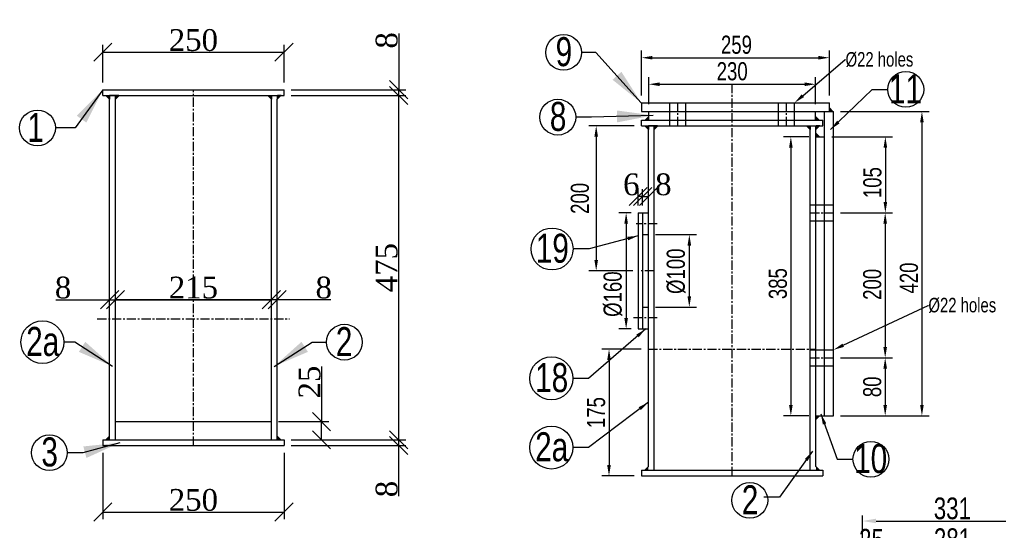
# Model space of a CAD drawing. Extents: x -1308 to 40334, y 1812 to 41869.
# Drawn here: x 26343 to 29042, y 36585 to 37995 of the extents above; entities that cross this region are included whole.
import ezdxf
from ezdxf import colors
from ezdxf.entities.mleader import LeaderData, LeaderLine
from ezdxf.math import Vec2, Vec3

# ---------------------------------------------------------------- set-up
doc = ezdxf.new("R2010")
doc.units = 0
doc.header["$LTSCALE"] = 0.4
doc.header["$MEASUREMENT"] = 0
doc.linetypes.add('CENTER', pattern=[50.8, 31.75, -6.35, 6.35, -6.35])
doc.linetypes.add('HIDDEN', pattern=[9.525, 6.35, -3.175])
doc.layers.get('0').update_dxf_attribs({"lineweight": 20})
for name, color, linetype, lineweight in [('C.L', 3, 'CENTER', 9), ('CENTRE', 3, 'CENTER', 9), ('Dim', 7, 'Continuous', 9), ('Hidden', 2, 'HIDDEN', 13)]:
    doc.layers.add(name, color=color, linetype=linetype, lineweight=lineweight)
doc.styles.add('Rome', font='times.ttf')
doc.styles.get("Standard").update_dxf_attribs({"font": 'swisscl.ttf'})
doc.dimstyles.new('swaminathan$0', dxfattribs={"dimscale": 5, "dimtxt": 5, "dimasz": 3, "dimexe": 2, "dimexo": 2, "dimgap": 1, "dimtad": 1, "dimzin": 9, "dimdsep": 46, "dimtxsty": 'Standard', "dimcen": -2, "dimclrd": 256, "dimclre": 256, "dimclrt": 256, "dimadec": 0, "dimazin": 0, "dimtfac": 0.7, "dimtofl": 0, "dimtmove": 1, "dimatfit": 3, "dimfxl": 1, "dimtolj": 2, "dimtzin": 9, "dimlwd": -1, "dimlwe": -1, "dimarcsym": 0})
doc.dimstyles.new('swaminathan$7', dxfattribs={"dimscale": 5, "dimtxt": 5, "dimasz": 5, "dimexe": 2, "dimexo": 2, "dimgap": 3, "dimtad": 1, "dimzin": 9, "dimdsep": 46, "dimtxsty": 'Standard', "dimcen": 2, "dimclrd": 256, "dimclre": 256, "dimadec": 0, "dimazin": 0, "dimtfac": 0.7, "dimtofl": 0, "dimtmove": 1, "dimatfit": 3, "dimfxl": 1, "dimtolj": 2, "dimtzin": 9, "dimlwd": -1, "dimlwe": -1, "dimarcsym": 0})

# ---------------------------------------------------------------- blocks, each defined once
blk = doc.blocks.new('*D1157')
at = {"layer": 'Dim', "transparency": 16777216}
for p, q in [((26613.3, 38395.3), (26613.3, 38041.5)), ((30579.3, 38395.3), (30579.3, 38041.5)), ((26688.3, 38051.5), (30504.3, 38051.5))]:
    blk.add_line(p, q, dxfattribs=at)
for points in [[(26688.3, 38064), (26688.3, 38039), (26613.3, 38051.5)], [(30504.3, 38064), (30504.3, 38039), (30579.3, 38051.5)]]:
    blk.add_solid(points, dxfattribs=at)
at = {"layer": 'Dim', "lineweight": -2, "transparency": 16777216, "insert": (28560.9, 38087.9), "char_height": 60, "attachment_point": 5, "style": 'Rome'}
blk.add_mtext('\\A2;Over all - 3966', dxfattribs=at)
blk = doc.blocks.new('*D1068')
at = {"transparency": 16777216}
for p, q in [((22159.7, 28395.4), (22242.9, 28395.4)), ((22232.9, 28370.4), (22232.9, 28330.4)), ((22159.7, 28305.4), (22242.9, 28305.4))]:
    blk.add_line(p, q, dxfattribs=at)
for points in [[(22228.7, 28370.4), (22237, 28370.4), (22232.9, 28395.4)], [(22228.7, 28330.4), (22237, 28330.4), (22232.9, 28305.4)]]:
    blk.add_solid(points, dxfattribs=at)
at = {"transparency": 16777216, "insert": (22209.9, 28351.3), "char_height": 40, "attachment_point": 5, "rotation": 90}
blk.add_mtext('\\A2;90', dxfattribs=at)
blk = doc.blocks.new('*D1069')
at = {"transparency": 16777216}
for p, q in [((21833.7, 28443.4), (21833.7, 28569)), ((21858.7, 28559), (22139.7, 28559)), ((22164.7, 28443.4), (22164.7, 28569))]:
    blk.add_line(p, q, dxfattribs=at)
for points in [[(21858.7, 28563.2), (21858.7, 28554.9), (21833.7, 28559)], [(22139.7, 28563.2), (22139.7, 28554.9), (22164.7, 28559)]]:
    blk.add_solid(points, dxfattribs=at)
at = {"transparency": 16777216, "insert": (21999, 28582), "char_height": 40, "attachment_point": 5}
blk.add_mtext('\\A2;331', dxfattribs=at)
blk = doc.blocks.new('*D1070')
at = {"transparency": 16777216}
for p, q in [((22233.1, 28468.4), (22233.1, 28493.4)), ((22164.7, 28443.4), (22243.1, 28443.4)), ((22159.7, 28395.4), (22243.1, 28395.4)), ((22233.1, 28370.4), (22233.1, 28345.4))]:
    blk.add_line(p, q, dxfattribs=at)
for points in [[(22228.9, 28468.4), (22237.2, 28468.4), (22233.1, 28443.4)], [(22228.9, 28370.4), (22237.2, 28370.4), (22233.1, 28395.4)]]:
    blk.add_solid(points, dxfattribs=at)
at = {"transparency": 16777216, "insert": (22210.1, 28414), "char_height": 40, "attachment_point": 5, "rotation": 90}
blk.add_mtext('\\A2;48', dxfattribs=at)
blk = doc.blocks.new('*D1071')
at = {"transparency": 16777216}
for p, q in [((21833.7, 28443.4), (21833.7, 28511.3)), ((21858.7, 28415.4), (21858.7, 28511.3)), ((21808.7, 28501.3), (21783.7, 28501.3)), ((21883.7, 28501.3), (21908.7, 28501.3))]:
    blk.add_line(p, q, dxfattribs=at)
for points in [[(21808.7, 28505.4), (21808.7, 28497.1), (21833.7, 28501.3)], [(21883.7, 28505.4), (21883.7, 28497.1), (21858.7, 28501.3)]]:
    blk.add_solid(points, dxfattribs=at)
at = {"transparency": 16777216, "insert": (21850.3, 28524.3), "char_height": 40, "attachment_point": 5}
blk.add_mtext('\\A2;25', dxfattribs=at)
blk = doc.blocks.new('*D1072')
at = {"transparency": 16777216}
for p, q in [((21858.7, 28415.4), (21858.7, 28512.2)), ((22139.7, 28415.4), (22139.7, 28512.2)), ((21883.7, 28502.2), (22114.7, 28502.2))]:
    blk.add_line(p, q, dxfattribs=at)
for points in [[(21883.7, 28506.4), (21883.7, 28498), (21858.7, 28502.2)], [(22114.7, 28506.4), (22114.7, 28498), (22139.7, 28502.2)]]:
    blk.add_solid(points, dxfattribs=at)
at = {"transparency": 16777216, "insert": (21999.2, 28525.2), "char_height": 40, "attachment_point": 5}
blk.add_mtext('\\A2;281', dxfattribs=at)
blk = doc.blocks.new('*D1073')
at = {"transparency": 16777216}
for p, q in [((22139.7, 28415.4), (22139.7, 28512.2)), ((22164.7, 28430.4), (22164.7, 28512.2)), ((22114.7, 28502.2), (22089.7, 28502.2)), ((22189.7, 28502.2), (22214.7, 28502.2))]:
    blk.add_line(p, q, dxfattribs=at)
for points in [[(22114.7, 28506.4), (22114.7, 28498), (22139.7, 28502.2)], [(22189.7, 28506.4), (22189.7, 28498), (22164.7, 28502.2)]]:
    blk.add_solid(points, dxfattribs=at)
at = {"transparency": 16777216, "insert": (22149.3, 28525.2), "char_height": 40, "attachment_point": 5}
blk.add_mtext('\\A2;25', dxfattribs=at)
blk = doc.blocks.new('*D1074')
at = {"transparency": 16777216}
for p, q in [((21833.7, 28443.4), (21710.7, 28443.4)), ((21720.7, 28418.4), (21720.7, 27977.4)), ((21859.8, 27952.4), (21710.7, 27952.4))]:
    blk.add_line(p, q, dxfattribs=at)
for points in [[(21716.5, 28418.4), (21724.9, 28418.4), (21720.7, 28443.4)], [(21716.5, 27977.4), (21724.9, 27977.4), (21720.7, 27952.4)]]:
    blk.add_solid(points, dxfattribs=at)
at = {"transparency": 16777216, "insert": (21697.7, 28197.9), "char_height": 40, "attachment_point": 5, "rotation": 90}
blk.add_mtext('\\A2;491', dxfattribs=at)
blk = doc.blocks.new('*D1075')
at = {"transparency": 16777216}
for p, q in [((21833.7, 28443.4), (21781.1, 28443.4)), ((21791.1, 28418.4), (21791.1, 28273.4)), ((21823.7, 28248.4), (21781.1, 28248.4))]:
    blk.add_line(p, q, dxfattribs=at)
for points in [[(21787, 28418.4), (21795.3, 28418.4), (21791.1, 28443.4)], [(21787, 28273.4), (21795.3, 28273.4), (21791.1, 28248.4)]]:
    blk.add_solid(points, dxfattribs=at)
at = {"transparency": 16777216, "insert": (21768.2, 28353.5), "char_height": 40, "attachment_point": 5, "rotation": 90}
blk.add_mtext('\\A2;195', dxfattribs=at)
blk = doc.blocks.new('*D1076')
at = {"transparency": 16777216}
for p, q in [((21860.2, 27949.9), (21860.2, 27830.3)), ((22130.2, 27949.9), (22130.2, 27830.3)), ((21885.2, 27840.3), (22105.2, 27840.3))]:
    blk.add_line(p, q, dxfattribs=at)
for points in [[(21885.2, 27844.5), (21885.2, 27836.1), (21860.2, 27840.3)], [(22105.2, 27844.5), (22105.2, 27836.1), (22130.2, 27840.3)]]:
    blk.add_solid(points, dxfattribs=at)
at = {"transparency": 16777216, "insert": (21995.7, 27863.3), "char_height": 40, "attachment_point": 5}
blk.add_mtext('\\A2;270', dxfattribs=at)
blk = doc.blocks.new('_Oblique')
at = {"layer": 'Dim', "color": 0, "lineweight": -2}
blk.add_line((-0.5, -0.5), (0.5, 0.5), dxfattribs=at)
blk = doc.blocks.new('*D893')
at = {"layer": 'Dim', "transparency": 16777216}
for p, q in [((17099.3, 26763.3), (17099.3, 26815.1)), ((17099.3, 26805.1), (17349.3, 26805.1)), ((17349.3, 26763.3), (17349.3, 26815.1))]:
    blk.add_line(p, q, dxfattribs=at)
at = {"layer": 'Dim', "transparency": 16777216, "xscale": 25, "yscale": 25, "zscale": 25, "rotation": 180}
blk.add_blockref('_Oblique', (17099.3, 26805.1), dxfattribs=at)
at = {"layer": 'Dim', "transparency": 16777216, "xscale": 25, "yscale": 25, "zscale": 25}
blk.add_blockref('_Oblique', (17349.3, 26805.1), dxfattribs=at)
at = {"layer": 'Dim', "lineweight": -2, "transparency": 16777216, "insert": (17224.3, 26821.6), "char_height": 30, "attachment_point": 5, "style": 'Rome'}
blk.add_mtext('\\A2;250', dxfattribs=at)
blk = doc.blocks.new('*D894')
at = {"layer": 'Dim', "transparency": 16777216}
for p, q in [((17359.3, 26745.3), (17517.4, 26745.3)), ((17507.4, 26270.3), (17507.4, 26745.3)), ((17359.3, 26270.3), (17517.4, 26270.3))]:
    blk.add_line(p, q, dxfattribs=at)
at = {"layer": 'Dim', "transparency": 16777216, "xscale": 25, "yscale": 25, "zscale": 25}
for p, rotation in [((17507.4, 26745.3), 90), ((17507.4, 26270.3), 270)]:
    blk.add_blockref('_Oblique', p, dxfattribs=dict(at, rotation=rotation))
at = {"layer": 'Dim', "lineweight": -2, "transparency": 16777216, "insert": (17490.8, 26507.8), "char_height": 30, "attachment_point": 5, "rotation": 90, "style": 'Rome'}
blk.add_mtext('\\A2;475', dxfattribs=at)
blk = doc.blocks.new('*D895')
at = {"layer": 'Dim', "transparency": 16777216}
for p, q in [((17507.4, 26831), (17507.4, 26753.3)), ((17359.3, 26753.3), (17517.4, 26753.3)), ((17507.4, 26745.3), (17507.4, 26753.3)), ((17359.3, 26745.3), (17517.4, 26745.3))]:
    blk.add_line(p, q, dxfattribs=at)
at = {"layer": 'Dim', "transparency": 16777216, "xscale": 25, "yscale": 25, "zscale": 25}
for p, rotation in [((17507.4, 26753.3), 90), ((17507.4, 26745.3), 270)]:
    blk.add_blockref('_Oblique', p, dxfattribs=dict(at, rotation=rotation))
at = {"layer": 'Dim', "lineweight": -2, "transparency": 16777216, "insert": (17490.9, 26821.3), "char_height": 30, "attachment_point": 5, "rotation": 90, "style": 'Rome'}
blk.add_mtext('\\A2;8', dxfattribs=at)
blk = doc.blocks.new('*D896')
at = {"layer": 'Dim', "transparency": 16777216}
for p, q in [((17359.3, 26270.3), (17517.4, 26270.3)), ((17507.4, 26262.3), (17507.4, 26270.3)), ((17359.3, 26262.3), (17517.4, 26262.3)), ((17507.4, 26192.6), (17507.4, 26262.3))]:
    blk.add_line(p, q, dxfattribs=at)
at = {"layer": 'Dim', "transparency": 16777216, "xscale": 25, "yscale": 25, "zscale": 25}
for p, rotation in [((17507.4, 26270.3), 90), ((17507.4, 26262.3), 270)]:
    blk.add_blockref('_Oblique', p, dxfattribs=dict(at, rotation=rotation))
at = {"layer": 'Dim', "lineweight": -2, "transparency": 16777216, "insert": (17490.9, 26202.3), "char_height": 30, "attachment_point": 5, "rotation": 90, "style": 'Rome'}
blk.add_mtext('\\A2;8', dxfattribs=at)
blk = doc.blocks.new('*D897')
at = {"layer": 'Dim', "transparency": 16777216}
for p, q in [((17401, 26371.4), (17401, 26295.3)), ((17341.8, 26295.3), (17411, 26295.3)), ((17401, 26270.3), (17401, 26295.3)), ((17359.3, 26270.3), (17411, 26270.3))]:
    blk.add_line(p, q, dxfattribs=at)
at = {"layer": 'Dim', "transparency": 16777216, "xscale": 25, "yscale": 25, "zscale": 25}
for p, rotation in [((17401, 26295.3), 90), ((17401, 26270.3), 270)]:
    blk.add_blockref('_Oblique', p, dxfattribs=dict(at, rotation=rotation))
at = {"layer": 'Dim', "lineweight": -2, "transparency": 16777216, "insert": (17384.5, 26349.9), "char_height": 30, "attachment_point": 5, "rotation": 90, "style": 'Rome'}
blk.add_mtext('\\A2;25', dxfattribs=at)
blk = doc.blocks.new('*D898')
at = {"layer": 'Dim', "transparency": 16777216}
for p, q in [((17099.3, 26252.3), (17099.3, 26160.6)), ((17349.3, 26252.3), (17349.3, 26160.6)), ((17099.3, 26170.6), (17349.3, 26170.6))]:
    blk.add_line(p, q, dxfattribs=at)
at = {"layer": 'Dim', "transparency": 16777216, "xscale": 25, "yscale": 25, "zscale": 25, "rotation": 180}
blk.add_blockref('_Oblique', (17099.3, 26170.6), dxfattribs=at)
at = {"layer": 'Dim', "transparency": 16777216, "xscale": 25, "yscale": 25, "zscale": 25}
blk.add_blockref('_Oblique', (17349.3, 26170.6), dxfattribs=at)
at = {"layer": 'Dim', "lineweight": -2, "transparency": 16777216, "insert": (17224.3, 26187.1), "char_height": 30, "attachment_point": 5, "style": 'Rome'}
blk.add_mtext('\\A2;250', dxfattribs=at)
blk = doc.blocks.new('*D899')
at = {"layer": 'Dim', "transparency": 16777216}
for p, q in [((17108.8, 26457), (17108.8, 26473.6)), ((17116.8, 26457), (17116.8, 26473.6)), ((17034.8, 26463.6), (17108.8, 26463.6)), ((17108.8, 26463.6), (17116.8, 26463.6))]:
    blk.add_line(p, q, dxfattribs=at)
at = {"layer": 'Dim', "transparency": 16777216, "xscale": 25, "yscale": 25, "zscale": 25, "rotation": 180}
blk.add_blockref('_Oblique', (17108.8, 26463.6), dxfattribs=at)
at = {"layer": 'Dim', "transparency": 16777216, "xscale": 25, "yscale": 25, "zscale": 25}
blk.add_blockref('_Oblique', (17116.8, 26463.6), dxfattribs=at)
at = {"layer": 'Dim', "lineweight": -2, "transparency": 16777216, "insert": (17044.6, 26480.1), "char_height": 30, "attachment_point": 5, "style": 'Rome'}
blk.add_mtext('\\A2;8', dxfattribs=at)
blk = doc.blocks.new('*D900')
at = {"layer": 'Dim', "transparency": 16777216}
for p, q in [((17116.8, 26457), (17116.8, 26473.6)), ((17331.8, 26448.6), (17331.8, 26473.6)), ((17116.8, 26463.6), (17331.8, 26463.6))]:
    blk.add_line(p, q, dxfattribs=at)
at = {"layer": 'Dim', "transparency": 16777216, "xscale": 25, "yscale": 25, "zscale": 25, "rotation": 180}
blk.add_blockref('_Oblique', (17116.8, 26463.6), dxfattribs=at)
at = {"layer": 'Dim', "transparency": 16777216, "xscale": 25, "yscale": 25, "zscale": 25}
blk.add_blockref('_Oblique', (17331.8, 26463.6), dxfattribs=at)
at = {"layer": 'Dim', "lineweight": -2, "transparency": 16777216, "insert": (17224.3, 26480.1), "char_height": 30, "attachment_point": 5, "style": 'Rome'}
blk.add_mtext('\\A2;215', dxfattribs=at)
blk = doc.blocks.new('*D901')
at = {"layer": 'Dim', "transparency": 16777216}
for p, q in [((17331.8, 26457), (17331.8, 26473.6)), ((17339.8, 26457), (17339.8, 26473.6)), ((17339.8, 26463.6), (17331.8, 26463.6)), ((17413.7, 26463.6), (17339.8, 26463.6))]:
    blk.add_line(p, q, dxfattribs=at)
at = {"layer": 'Dim', "transparency": 16777216, "xscale": 25, "yscale": 25, "zscale": 25, "rotation": 180}
blk.add_blockref('_Oblique', (17331.8, 26463.6), dxfattribs=at)
at = {"layer": 'Dim', "transparency": 16777216, "xscale": 25, "yscale": 25, "zscale": 25}
blk.add_blockref('_Oblique', (17339.8, 26463.6), dxfattribs=at)
at = {"layer": 'Dim', "lineweight": -2, "transparency": 16777216, "insert": (17404, 26480.1), "char_height": 30, "attachment_point": 5, "style": 'Rome'}
blk.add_mtext('\\A2;8', dxfattribs=at)
blk = doc.blocks.new('*D902')
at = {"layer": 'Dim', "transparency": 16777216}
for p, q in [((17116.8, 26448.6), (17116.8, 26473.6)), ((17331.8, 26457), (17331.8, 26473.6)), ((17331.8, 26463.6), (17116.8, 26463.6))]:
    blk.add_line(p, q, dxfattribs=at)
at = {"layer": 'Dim', "transparency": 16777216, "xscale": 25, "yscale": 25, "zscale": 25, "rotation": 180}
blk.add_blockref('_Oblique', (17116.8, 26463.6), dxfattribs=at)
at = {"layer": 'Dim', "transparency": 16777216, "xscale": 25, "yscale": 25, "zscale": 25}
blk.add_blockref('_Oblique', (17331.8, 26463.6), dxfattribs=at)
at = {"layer": 'Dim', "lineweight": -2, "transparency": 16777216, "insert": (17224.3, 26480.1), "char_height": 30, "attachment_point": 5, "style": 'Rome'}
blk.add_mtext('\\A2;215', dxfattribs=at)
blk = doc.blocks.new('*D1028')
at = {"transparency": 16777216}
for p, q in [((17021.2, 26800.6), (17021.2, 26862.7)), ((17280.2, 26800.6), (17280.2, 26862.7)), ((17036.2, 26852.7), (17265.2, 26852.7))]:
    blk.add_line(p, q, dxfattribs=at)
for points in [[(17036.2, 26855.2), (17036.2, 26850.2), (17021.2, 26852.7)], [(17265.2, 26855.2), (17265.2, 26850.2), (17280.2, 26852.7)]]:
    blk.add_solid(points, dxfattribs=at)
at = {"transparency": 16777216, "insert": (17152.1, 26870.5), "char_height": 25, "attachment_point": 5}
blk.add_mtext('\\A2;259', dxfattribs=at)
blk = doc.blocks.new('*D1029')
at = {"transparency": 16777216}
for p, q in [((17295.7, 26438.6), (17367.2, 26438.6)), ((17357.2, 26423.6), (17357.2, 26373.6)), ((17295.7, 26358.6), (17367.2, 26358.6))]:
    blk.add_line(p, q, dxfattribs=at)
for points in [[(17354.7, 26423.6), (17359.7, 26423.6), (17357.2, 26438.6)], [(17354.7, 26373.6), (17359.7, 26373.6), (17357.2, 26358.6)]]:
    blk.add_solid(points, dxfattribs=at)
at = {"transparency": 16777216, "insert": (17339.4, 26398.6), "char_height": 25, "attachment_point": 5, "rotation": 90}
blk.add_mtext('\\A2;80', dxfattribs=at)
blk = doc.blocks.new('*D1030')
at = {"transparency": 16777216}
for p, q in [((17011.2, 26758.6), (16948.7, 26758.6)), ((16958.7, 26743.6), (16958.7, 26573.6)), ((17009.2, 26558.6), (16948.7, 26558.6))]:
    blk.add_line(p, q, dxfattribs=at)
for points in [[(16956.2, 26743.6), (16961.2, 26743.6), (16958.7, 26758.6)], [(16956.2, 26573.6), (16961.2, 26573.6), (16958.7, 26558.6)]]:
    blk.add_solid(points, dxfattribs=at)
at = {"transparency": 16777216, "insert": (16936.3, 26658.6), "char_height": 25, "attachment_point": 5, "rotation": 90}
blk.add_mtext('\\A2;200', dxfattribs=at)
blk = doc.blocks.new('*D1031')
at = {"transparency": 16777216}
for p, q in [((17020.7, 26450.6), (16966.4, 26450.6)), ((16976.4, 26435.6), (16976.4, 26290.6)), ((17011.2, 26275.6), (16966.4, 26275.6))]:
    blk.add_line(p, q, dxfattribs=at)
for points in [[(16973.9, 26435.6), (16978.9, 26435.6), (16976.4, 26450.6)], [(16973.9, 26290.6), (16978.9, 26290.6), (16976.4, 26275.6)]]:
    blk.add_solid(points, dxfattribs=at)
at = {"transparency": 16777216, "insert": (16958.6, 26363.1), "char_height": 25, "attachment_point": 5, "rotation": 90}
blk.add_mtext('\\A2;175', dxfattribs=at)
blk = doc.blocks.new('*D1032')
at = {"transparency": 16777216}
for p, q in [((17031.2, 26788.6), (17031.2, 26826.1)), ((17261.2, 26788.6), (17261.2, 26826.1)), ((17046.2, 26816.1), (17246.2, 26816.1))]:
    blk.add_line(p, q, dxfattribs=at)
for points in [[(17046.2, 26818.6), (17046.2, 26813.6), (17031.2, 26816.1)], [(17246.2, 26818.6), (17246.2, 26813.6), (17261.2, 26816.1)]]:
    blk.add_solid(points, dxfattribs=at)
at = {"transparency": 16777216, "insert": (17146.2, 26833.9), "char_height": 25, "attachment_point": 5}
blk.add_mtext('\\A2;230', dxfattribs=at)
blk = doc.blocks.new('*D1033')
at = {"transparency": 16777216}
for p, q in [((17295.7, 26638.6), (17367.2, 26638.6)), ((17357.2, 26623.6), (17357.2, 26453.6)), ((17295.7, 26438.6), (17367.2, 26438.6))]:
    blk.add_line(p, q, dxfattribs=at)
for points in [[(17354.7, 26623.6), (17359.7, 26623.6), (17357.2, 26638.6)], [(17354.7, 26453.6), (17359.7, 26453.6), (17357.2, 26438.6)]]:
    blk.add_solid(points, dxfattribs=at)
at = {"transparency": 16777216, "insert": (17339.4, 26540), "char_height": 25, "attachment_point": 5, "rotation": 90}
blk.add_mtext('\\A2;200', dxfattribs=at)
blk = doc.blocks.new('*D1034')
at = {"transparency": 16777216}
for p, q in [((17283.7, 26743.6), (17367.4, 26743.6)), ((17357.4, 26728.6), (17357.4, 26653.6)), ((17295.7, 26638.6), (17367.4, 26638.6))]:
    blk.add_line(p, q, dxfattribs=at)
for points in [[(17354.9, 26728.6), (17359.9, 26728.6), (17357.4, 26743.6)], [(17354.9, 26653.6), (17359.9, 26653.6), (17357.4, 26638.6)]]:
    blk.add_solid(points, dxfattribs=at)
at = {"transparency": 16777216, "insert": (17339.6, 26680.4), "char_height": 25, "attachment_point": 5, "rotation": 90}
blk.add_mtext('\\A2;105', dxfattribs=at)
blk = doc.blocks.new('*D1035')
at = {"transparency": 16777216}
for p, q in [((17295.7, 26778.6), (17417.8, 26778.6)), ((17407.8, 26763.6), (17407.8, 26373.6)), ((17295.7, 26358.6), (17417.8, 26358.6))]:
    blk.add_line(p, q, dxfattribs=at)
for points in [[(17405.3, 26763.6), (17410.3, 26763.6), (17407.8, 26778.6)], [(17405.3, 26373.6), (17410.3, 26373.6), (17407.8, 26358.6)]]:
    blk.add_solid(points, dxfattribs=at)
at = {"transparency": 16777216, "insert": (17390, 26548.7), "char_height": 25, "attachment_point": 5, "rotation": 90}
blk.add_mtext('\\A2;420', dxfattribs=at)
blk = doc.blocks.new('*D1036')
at = {"transparency": 16777216}
for p, q in [((17251.7, 26743.6), (17217.1, 26743.6)), ((17227.1, 26728.6), (17227.1, 26373.6)), ((17251.7, 26358.6), (17217.1, 26358.6))]:
    blk.add_line(p, q, dxfattribs=at)
for points in [[(17224.6, 26728.6), (17229.6, 26728.6), (17227.1, 26743.6)], [(17224.6, 26373.6), (17229.6, 26373.6), (17227.1, 26358.6)]]:
    blk.add_solid(points, dxfattribs=at)
at = {"transparency": 16777216, "insert": (17209.3, 26541), "char_height": 25, "attachment_point": 5, "rotation": 90}
blk.add_mtext('\\A2;385', dxfattribs=at)
blk = doc.blocks.new('*D1037')
at = {"transparency": 16777216}
for p, q in [((17040.7, 26608.6), (17097.1, 26608.6)), ((17087.1, 26593.6), (17087.1, 26523.6)), ((17040.7, 26508.6), (17097.1, 26508.6))]:
    blk.add_line(p, q, dxfattribs=at)
for points in [[(17084.6, 26593.6), (17089.6, 26593.6), (17087.1, 26608.6)], [(17084.6, 26523.6), (17089.6, 26523.6), (17087.1, 26508.6)]]:
    blk.add_solid(points, dxfattribs=at)
at = {"transparency": 16777216, "insert": (17068.9, 26558.1), "char_height": 25, "attachment_point": 5, "rotation": 90}
blk.add_mtext('\\A2;%%C100', dxfattribs=at)
blk = doc.blocks.new('*D1038')
at = {"transparency": 16777216}
for p, q in [((17006.7, 26638.6), (16990, 26638.6)), ((17000, 26623.6), (17000, 26493.6)), ((17006.7, 26478.6), (16990, 26478.6))]:
    blk.add_line(p, q, dxfattribs=at)
for points in [[(16997.5, 26623.6), (17002.5, 26623.6), (17000, 26638.6)], [(16997.5, 26493.6), (17002.5, 26493.6), (17000, 26478.6)]]:
    blk.add_solid(points, dxfattribs=at)
at = {"transparency": 16777216, "insert": (16981.8, 26526.5), "char_height": 25, "attachment_point": 5, "rotation": 90}
blk.add_mtext('\\A2;%%C160', dxfattribs=at)
blk = doc.blocks.new('*D1039')
at = {"layer": 'Dim', "transparency": 16777216}
for p, q in [((17022.7, 26648.6), (17022.7, 26671.3)), ((17030.7, 26648.6), (17030.7, 26671.3)), ((17022.7, 26661.3), (17030.7, 26661.3))]:
    blk.add_line(p, q, dxfattribs=at)
at = {"layer": 'Dim', "transparency": 16777216, "xscale": 25, "yscale": 25, "zscale": 25, "rotation": 180}
blk.add_blockref('_Oblique', (17022.7, 26661.3), dxfattribs=at)
at = {"layer": 'Dim', "transparency": 16777216, "xscale": 25, "yscale": 25, "zscale": 25}
blk.add_blockref('_Oblique', (17030.7, 26661.3), dxfattribs=at)
at = {"layer": 'Dim', "lineweight": -2, "transparency": 16777216, "insert": (17051.3, 26677.8), "char_height": 30, "attachment_point": 5, "style": 'Rome'}
blk.add_mtext('\\A2;8', dxfattribs=at)
blk = doc.blocks.new('*D1040')
at = {"layer": 'Dim', "transparency": 16777216}
for p, q in [((17016.7, 26648.6), (17016.7, 26671.3)), ((17022.7, 26648.6), (17022.7, 26671.3)), ((17022.7, 26661.3), (17016.7, 26661.3))]:
    blk.add_line(p, q, dxfattribs=at)
at = {"layer": 'Dim', "transparency": 16777216, "xscale": 25, "yscale": 25, "zscale": 25, "rotation": 180}
blk.add_blockref('_Oblique', (17016.7, 26661.3), dxfattribs=at)
at = {"layer": 'Dim', "transparency": 16777216, "xscale": 25, "yscale": 25, "zscale": 25}
blk.add_blockref('_Oblique', (17022.7, 26661.3), dxfattribs=at)
at = {"layer": 'Dim', "lineweight": -2, "transparency": 16777216, "insert": (17007.1, 26677.8), "char_height": 30, "attachment_point": 5, "style": 'Rome'}
blk.add_mtext('\\A2;6', dxfattribs=at)
blk = doc.blocks.new('bu pl')
for p, q in [((21833.656, 28248.404), (21833.656, 28433.404)), ((21843.656, 28443.404), (22154.656, 28443.404)), ((21874.156, 28443.404), (22124.156, 28443.404)), ((22164.656, 28248.404), (22164.656, 28433.404)), ((22164.656, 28420.404), (22164.656, 28277.144)), ((21833.656, 28248.404), (21860.156, 27959.915)), ((22164.656, 28248.404), (22130.156, 27959.915)), ((22120.471, 27952.404), (21869.842, 27952.404))]:
    blk.add_line(p, q)
for centre in [(21858.656, 28395.404), (22139.656, 28395.404), (21858.656, 28305.404), (22139.656, 28305.404)]:
    blk.add_circle(centre, 6.5)
for centre, start, end in [((21843.656, 28433.404), 90, 180), ((22154.656, 28433.404), 0, 90), ((21869.842, 27962.404), 194.408634, 270), ((22120.471, 27962.404), 270, 345.591366)]:
    blk.add_arc(centre, 10, start, end)
at = {"layer": 'C.L', "color": 0}
for p, q in [((21999.156, 27952.404), (21999.156, 28443.404)), ((21858.656, 28385.404), (21858.656, 28405.404)), ((22139.656, 28385.404), (22139.656, 28405.404)), ((21868.656, 28395.404), (21848.656, 28395.404)), ((22129.656, 28395.404), (22149.656, 28395.404)), ((21858.656, 28295.404), (21858.656, 28315.404)), ((22139.656, 28295.404), (22139.656, 28315.404)), ((21868.656, 28305.404), (21848.656, 28305.404)), ((22129.656, 28305.404), (22149.656, 28305.404))]:
    blk.add_line(p, q, dxfattribs=at)
at = {"layer": 'Dim', "lineweight": -2}
blk.add_circle((22081.737, 28157.969), 24.697, dxfattribs=at)
at = {"layer": 'Hidden', "color": 0}
for p, q in [((21995.156, 28420.404), (21995.156, 27967.404)), ((21995.156, 28420.404), (22003.156, 28420.404)), ((22003.156, 28420.404), (22003.156, 27967.404)), ((21995.156, 27967.404), (22003.156, 27967.404))]:
    blk.add_line(p, q, dxfattribs=at)
at = {"layer": 'Dim', "lineweight": -2, "insert": (22082.128, 28158.749), "char_height": 40, "attachment_point": 5}
blk.add_mtext('16', dxfattribs=at)
at = {"color": 0}
for base, p1, p2, picture, middle in [((22164.656, 28559.028), (21833.656, 28433.404), (22164.656, 28433.404), '*D1069', (21999.006, 28559.028)), ((21833.656, 28501.274), (21858.656, 28405.404), (21833.656, 28433.404), '*D1071', (21850.299, 28501.274)), ((22139.656, 28502.209), (21858.656, 28405.404), (22139.656, 28405.404), '*D1072', (21999.156, 28502.209)), ((22164.656, 28502.209), (22139.656, 28405.404), (22164.656, 28420.404), '*D1073', (22149.345, 28502.209)), ((22130.156, 27840.289), (21860.156, 27959.915), (22130.156, 27959.915), '*D1076', (21995.748, 27840.289))]:
    dim = blk.add_linear_dim(base=base, p1=p1, p2=p2, dimstyle='swaminathan$0', override={"dimtxt": 8, "dimasz": 5, "dimgap": 0.5}, dxfattribs=at)
    dim.commit()
    dim.dimension.update_dxf_attribs({"geometry": picture, "text_midpoint": middle, "dimtype": 128})
for base, p1, p2, picture, middle in [((22233.077, 28443.404), (22149.656, 28395.404), (22154.656, 28443.404), '*D1070', (22233.077, 28414.032)), ((21720.691, 27952.404), (21843.656, 28443.404), (21869.842, 27952.404), '*D1074', (21720.691, 28197.904)), ((21791.142, 28248.404), (21843.656, 28443.404), (21833.656, 28248.404), '*D1075', (21791.142, 28353.467)), ((22232.866, 28305.404), (22149.656, 28395.404), (22149.656, 28305.404), '*D1068', (22232.866, 28351.293))]:
    dim = blk.add_linear_dim(base=base, p1=p1, p2=p2, angle=90, dimstyle='swaminathan$0', override={"dimtxt": 8, "dimasz": 5, "dimgap": 0.5}, dxfattribs=at)
    dim.commit()
    dim.dimension.update_dxf_attribs({"geometry": picture, "text_midpoint": middle, "dimtype": 128})
ml = blk.add_multileader_mtext('Standard', dxfattribs=at)
ml.set_content('%%C13holes-4nos')
ml.set_leader_properties(linetype='ByLayer', lineweight=-1)
ml.build(insert=Vec2(0, 0))
ml.multileader.update_dxf_attribs({"text_right_attachment_type": 6, "dogleg_length": 0.36, "arrow_head_size": 15})
ctx = ml.context
ctx.base_point, ctx.char_height, ctx.arrow_head_size, ctx.landing_gap_size, ctx.plane_origin = Vec3(22255.073, 28504.889), 40, 15, 0.09, Vec3(22184.888, 28445.363)
ctx.right_attachment = 6
notes = []
notes.append((ctx, [(0, (1, 1, 0), (22254.713, 28504.889), (1, 0), 0.36, [(0, [(22146.156, 28395.404)], 0, [])])]))
ctx.mtext.insert, ctx.mtext.flow_direction = Vec3(22255.163, 28525.557), 5
for ctx, leaders in notes:
    for number, flags, end, landing, length, lines in leaders:
        leader = LeaderData()
        leader.index, (leader.has_last_leader_line, leader.has_dogleg_vector, leader.attachment_direction) = number, flags
        leader.last_leader_point, leader.dogleg_vector, leader.dogleg_length = Vec3(end), Vec3(landing), length
        for number, points, colour, breaks in lines:
            line = LeaderLine()
            line.index, line.vertices, line.color, line.breaks = number, Vec3.list(points), colors.encode_raw_color(colour), breaks
            leader.lines.append(line)
        ctx.leaders.append(leader)
blk = doc.blocks.new('ec cs 15T')
for points in [[(17108.787, 26745.285), (17103.787, 26745.285), (17108.787, 26740.285)], [(17108.787, 26745.285), (17103.787, 26745.285), (17108.787, 26740.285)], [(17116.787, 26745.285), (17121.787, 26745.285), (17116.787, 26740.285)], [(17331.787, 26745.285), (17326.787, 26745.285), (17331.787, 26740.285)], [(17331.787, 26745.285), (17326.787, 26745.285), (17331.787, 26740.285)], [(17339.787, 26745.285), (17344.787, 26745.285), (17339.787, 26740.285)], [(17108.787, 26270.285), (17103.787, 26270.285), (17108.787, 26275.285)], [(17108.787, 26270.285), (17103.787, 26270.285), (17108.787, 26275.285)], [(17339.787, 26270.285), (17344.787, 26270.285), (17339.787, 26275.285)]]:
    blk.add_hatch(color=256).paths.add_polyline_path(points)
for p, q in [((17099.287, 26753.285), (17349.287, 26753.285)), ((17099.287, 26745.285), (17099.287, 26753.285)), ((17349.287, 26745.285), (17349.287, 26753.285)), ((17099.287, 26745.285), (17349.287, 26745.285)), ((17103.287, 26745.285), (17108.287, 26745.285)), ((17103.287, 26745.285), (17108.287, 26745.285)), ((17108.787, 26740.285), (17103.787, 26745.285)), ((17108.787, 26740.285), (17103.787, 26745.285)), ((17108.287, 26745.285), (17116.287, 26745.285)), ((17118.787, 26745.285), (17108.787, 26745.285)), ((17108.787, 26745.285), (17108.787, 26740.285)), ((17108.787, 26270.285), (17108.787, 26745.285)), ((17108.787, 26745.285), (17108.787, 26740.285)), ((17121.287, 26745.285), (17116.287, 26745.285)), ((17116.787, 26270.285), (17116.787, 26745.285)), ((17116.787, 26745.285), (17116.787, 26740.285)), ((17116.787, 26740.285), (17121.787, 26745.285)), ((17331.787, 26740.285), (17326.787, 26745.285)), ((17331.787, 26740.285), (17326.787, 26745.285)), ((17327.287, 26745.285), (17332.287, 26745.285)), ((17327.287, 26745.285), (17332.287, 26745.285)), ((17331.787, 26745.285), (17331.787, 26740.285)), ((17331.787, 26745.285), (17331.787, 26740.285)), ((17331.787, 26270.285), (17331.787, 26740.285)), ((17339.787, 26745.285), (17339.787, 26740.285)), ((17339.787, 26740.285), (17344.787, 26745.285)), ((17339.787, 26270.285), (17339.787, 26740.285)), ((17345.287, 26745.285), (17340.287, 26745.285)), ((17116.787, 26295.285), (17331.787, 26295.285)), ((17099.287, 26270.285), (17349.287, 26270.285)), ((17099.287, 26270.285), (17099.287, 26262.285)), ((17099.287, 26270.285), (17349.287, 26270.285)), ((17108.787, 26275.285), (17103.787, 26270.285)), ((17108.787, 26275.285), (17103.787, 26270.285)), ((17339.787, 26275.285), (17344.787, 26270.285)), ((17349.287, 26270.285), (17349.287, 26262.285)), ((17099.287, 26262.285), (17349.287, 26262.285)), ((17108.787, 26262.285), (17108.787, 26262.406))]:
    blk.add_line(p, q)
at = {"layer": 'C.L', "lineweight": -2}
blk.add_line((17224.287, 26262.285), (17224.287, 26753.285), dxfattribs=at)
at = {"layer": 'C.L'}
blk.add_line((17091.787, 26437.285), (17356.787, 26437.285), dxfattribs=at)
at = {"layer": 'Dim', "lineweight": -2}
for centre, radius in [((17009.337, 26700.571), 24.697), ((17016.115, 26404.959), 29.565), ((17432.46, 26404.959), 24.697), ((17025.71, 26252.457), 24.697)]:
    blk.add_circle(centre, radius, dxfattribs=at)
at = {"layer": 'Dim', "lineweight": -2, "char_height": 40, "attachment_point": 5}
for s, insert in [('1', (17006.766, 26701.351)), ('2a', (17016.506, 26405.738)), ('2', (17432.069, 26405.738)), ('3', (17026.101, 26253.236))]:
    blk.add_mtext(s, dxfattribs=dict(at, insert=insert))
at = {"layer": 'Dim', "lineweight": -2}
for base, p1, p2, picture, middle in [((17349.287, 26805.125), (17099.287, 26753.285), (17349.287, 26753.285), '*D893', (17224.287, 26805.125)), ((17116.787, 26463.57), (17108.787, 26447.039), (17116.787, 26447.039), '*D899', (17044.556, 26463.57)), ((17349.287, 26170.583), (17099.287, 26262.285), (17349.287, 26262.285), '*D898', (17224.287, 26170.583))]:
    dim = blk.add_linear_dim(base=base, p1=p1, p2=p2, dimstyle='swaminathan$0', override={"dimtxt": 6, "dimasz": 5, "dimgap": 0.25, "dimtxsty": 'Rome', "dimblk1": 'Oblique', "dimblk2": 'Oblique', "dimsah": 1}, dxfattribs=at)
    dim.commit()
    dim.dimension.update_dxf_attribs({"geometry": picture, "text_midpoint": middle, "dimtype": 128})
for base, p1, p2, angle, picture, middle in [((17507.374, 26753.285), (17349.287, 26745.285), (17349.287, 26753.285), 90, '*D895', (17507.374, 26821.285)), ((17507.374, 26745.285), (17349.287, 26270.285), (17349.287, 26745.285), 90, '*D894', (17507.374, 26507.785)), ((17331.787, 26463.57), (17339.787, 26447.039), (17331.787, 26447.039), 180, '*D901', (17404.018, 26463.57)), ((17401.004, 26295.285), (17349.287, 26270.285), (17331.787, 26295.285), 90, '*D897', (17400.847, 26349.942)), ((17507.374, 26270.285), (17349.287, 26262.285), (17349.287, 26270.285), 90, '*D896', (17507.374, 26202.325))]:
    dim = blk.add_linear_dim(base=base, p1=p1, p2=p2, angle=angle, dimstyle='swaminathan$0', override={"dimtxt": 6, "dimasz": 5, "dimgap": 0.25, "dimtxsty": 'Rome', "dimblk1": 'Oblique', "dimblk2": 'Oblique', "dimsah": 1}, dxfattribs=at)
    dim.commit()
    dim.dimension.update_dxf_attribs({"geometry": picture, "text_midpoint": middle, "dimtype": 128})
dim = blk.add_linear_dim(base=(17331.787, 26463.57), p1=(17116.787, 26447.039), p2=(17331.787, 26438.57), dimstyle='swaminathan$0', override={"dimtxt": 6, "dimasz": 5, "dimgap": 0.25, "dimtxsty": 'Rome', "dimblk1": 'Oblique', "dimblk2": 'Oblique', "dimsah": 1}, dxfattribs=at)
dim.commit()
dim.dimension.update_dxf_attribs({"geometry": '*D900', "text_midpoint": (17224.287, 26480.079)})
dim = blk.add_linear_dim(base=(17116.787, 26463.57), p1=(17331.787, 26447.039), p2=(17116.787, 26438.57), angle=180, dimstyle='swaminathan$0', override={"dimtxt": 6, "dimasz": 5, "dimgap": 0.25, "dimtxsty": 'Rome', "dimblk1": 'Oblique', "dimblk2": 'Oblique', "dimsah": 1}, dxfattribs=at)
dim.commit()
dim.dimension.update_dxf_attribs({"geometry": '*D902', "text_midpoint": (17224.287, 26480.079)})
at = {"lineweight": -2}
for points in [[(17099.287, 26753.285), (17061.452, 26700.565), (17034.034, 26700.571)], [(17112.959, 26371.597), (17060.663, 26404.983), (17045.68, 26404.959)], [(17335.616, 26371.597), (17387.912, 26404.983), (17407.763, 26404.959)], [(17122.945, 26266.241), (17072.062, 26252.457), (17050.407, 26252.457)]]:
    blk.add_leader(points, dimstyle='swaminathan$7', override={"dimasz": 10, "dimtad": 0}, dxfattribs=at)
blk = doc.blocks.new('cs ec 15T with sh pl')
for points in [[(17280.2, 26778.6), (17285.2, 26778.6), (17280.2, 26783.6)], [(17031.4, 26766.6), (17026.4, 26766.6), (17031.4, 26771.6)], [(17261.1, 26766.6), (17266.1, 26766.6), (17261.1, 26771.6)], [(17030.7, 26758.6), (17025.7, 26758.6), (17030.7, 26753.6)], [(17030.7, 26758.6), (17025.7, 26758.6), (17030.7, 26753.6)], [(17038.7, 26758.6), (17043.7, 26758.6), (17038.7, 26753.6)], [(17253.7, 26758.6), (17248.7, 26758.6), (17253.7, 26753.6)], [(17253.7, 26758.6), (17248.7, 26758.6), (17253.7, 26753.6)], [(17261.7, 26758.6), (17266.7, 26758.6), (17261.7, 26753.6)], [(17261.7, 26743.6), (17266.7, 26743.6), (17261.7, 26748.6)], [(17261.7, 26358.6), (17266.7, 26358.6), (17261.7, 26353.6)], [(17030.7, 26283.6), (17025.7, 26283.6), (17030.7, 26288.6)], [(17030.7, 26283.6), (17025.7, 26283.6), (17030.7, 26288.6)], [(17261.7, 26283.6), (17266.7, 26283.6), (17261.7, 26288.6)]]:
    blk.add_hatch(color=256).paths.add_polyline_path(points)
for p, q in [((17021.2, 26790.6), (17280.2, 26790.6)), ((17060.2, 26758.6), (17060.2, 26790.6)), ((17082.2, 26758.6), (17082.2, 26790.6)), ((17210.2, 26758.6), (17210.2, 26790.6)), ((17232.2, 26758.6), (17232.2, 26790.6)), ((17021.2, 26778.6), (17285.7, 26778.6)), ((17031.2, 26766.6), (17031.2, 26778.6)), ((17261.2, 26766.6), (17261.2, 26778.6)), ((17273.7, 26358.6), (17273.7, 26778.6)), ((17280.2, 26783.6), (17285.2, 26778.6)), ((17285.7, 26358.6), (17285.7, 26778.6)), ((17021.2, 26766.6), (17271.2, 26766.6)), ((17021.2, 26758.6), (17021.2, 26766.6)), ((17031.4, 26771.6), (17026.4, 26766.6)), ((17261.1, 26771.6), (17266.1, 26766.6)), ((17271.2, 26758.6), (17271.2, 26766.6)), ((17021.2, 26758.6), (17271.2, 26758.6)), ((17025.2, 26758.6), (17030.2, 26758.6)), ((17025.2, 26758.6), (17030.2, 26758.6)), ((17030.7, 26753.6), (17025.7, 26758.6)), ((17030.7, 26753.6), (17025.7, 26758.6)), ((17030.2, 26758.6), (17038.2, 26758.6)), ((17040.7, 26758.6), (17030.7, 26758.6)), ((17030.7, 26758.6), (17030.7, 26753.6)), ((17030.7, 26288.6), (17030.7, 26758.6)), ((17030.7, 26758.6), (17030.7, 26753.6)), ((17043.2, 26758.6), (17038.2, 26758.6)), ((17038.7, 26283.6), (17038.7, 26758.6)), ((17038.7, 26758.6), (17038.7, 26753.6)), ((17038.7, 26753.6), (17043.7, 26758.6)), ((17253.7, 26753.6), (17248.7, 26758.6)), ((17253.7, 26753.6), (17248.7, 26758.6)), ((17249.2, 26758.6), (17254.2, 26758.6)), ((17249.2, 26758.6), (17254.2, 26758.6)), ((17253.7, 26758.6), (17253.7, 26753.6)), ((17253.7, 26758.6), (17253.7, 26753.6)), ((17253.7, 26283.6), (17253.7, 26758.6)), ((17261.7, 26758.6), (17261.7, 26753.6)), ((17261.7, 26753.6), (17266.7, 26758.6)), ((17261.7, 26288.6), (17261.7, 26758.6)), ((17267.2, 26758.6), (17262.2, 26758.6)), ((17261.7, 26748.6), (17266.7, 26743.6)), ((17261.7, 26743.6), (17273.7, 26743.6)), ((17253.7, 26649.6), (17285.7, 26649.6)), ((17253.7, 26627.6), (17285.7, 26627.6)), ((17253.7, 26449.6), (17285.7, 26449.6)), ((17253.7, 26427.6), (17285.7, 26427.6)), ((17261.7, 26358.6), (17285.7, 26358.6)), ((17261.7, 26353.6), (17266.7, 26358.6)), ((17021.2, 26283.6), (17021.2, 26275.6)), ((17021.2, 26283.6), (17271.2, 26283.6)), ((17030.7, 26288.6), (17025.7, 26283.6)), ((17030.7, 26288.6), (17025.7, 26283.6)), ((17261.7, 26288.6), (17266.7, 26283.6)), ((17271.2, 26283.6), (17271.2, 26275.6)), ((17021.2, 26275.6), (17271.2, 26275.6))]:
    blk.add_line(p, q)
at = {"color": 0}
for p, q in [((17021.2, 26790.6), (17021.2, 26778.6)), ((17280.2, 26778.6), (17280.2, 26790.6)), ((17016.7, 26638.6), (17016.7, 26478.6)), ((17016.7, 26638.6), (17030.7, 26638.6)), ((17022.7, 26638.6), (17030.7, 26638.6)), ((17022.7, 26638.6), (17022.7, 26478.6)), ((17022.7, 26608.6), (17030.7, 26608.6)), ((17022.7, 26508.6), (17030.7, 26508.6)), ((17016.7, 26478.6), (17030.7, 26478.6)), ((17022.7, 26478.6), (17030.7, 26478.6))]:
    blk.add_line(p, q, dxfattribs=at)
at = {"layer": 'C.L'}
for p, q in [((17146.2, 26275.6), (17146.2, 26815.6)), ((17071.2, 26758.6), (17071.2, 26790.6)), ((17221.2, 26758.6), (17221.2, 26790.6)), ((17253.7, 26638.6), (17285.7, 26638.6)), ((17030.7, 26450.6), (17261.7, 26450.6)), ((17253.7, 26438.6), (17285.7, 26438.6))]:
    blk.add_line(p, q, dxfattribs=at)
at = {"layer": 'CENTRE'}
for p, q in [((17042.8, 26623.6), (17013.8, 26623.6)), ((17038.7, 26558.6), (17019.2, 26558.6)), ((17043, 26493.6), (17009.6, 26493.6))]:
    blk.add_line(p, q, dxfattribs=at)
at = {"lineweight": -2}
blk.add_leader([(17268.5, 26361.5), (17291.1, 26298.7), (17312.8, 26298.7)], dimstyle='swaminathan$7', override={"dimasz": 3, "dimtad": 0}, dxfattribs=at)
blk = doc.blocks.new('lskje')
at = {"layer": 'Dim', "lineweight": -2}
for centre, radius in [((16913.818, 26860.02), 24.697), ((17385.57, 26808.957), 24.697), ((16905.793, 26770.691), 24.697), ((16897.845, 26588.787), 28.966), ((16896.945, 26410.332), 29.662), ((16896.945, 26314.888), 29.662), ((17337.487, 26298.668), 24.697), ((17170.479, 26242.017), 24.697)]:
    blk.add_circle(centre, radius, dxfattribs=at)
at = {"color": 0}
blk.add_blockref('cs ec 15T with sh pl', (0, 0), dxfattribs=at)
at = {"layer": 'Dim', "lineweight": -2, "char_height": 40, "attachment_point": 5}
for s, insert in [('9', (16914.209, 26860.8)), ('11', (17385.179, 26809.736)), ('8', (16906.184, 26771.47)), ('19', (16898.236, 26589.567)), ('18', (16897.336, 26411.112)), ('2a', (16897.336, 26315.668)), ('10', (17337.096, 26299.448)), ('2', (17170.87, 26242.797))]:
    blk.add_mtext(s, dxfattribs=dict(at, insert=insert))
at = {"color": 0}
for base, p1, p2, picture, middle in [((17280.245, 26852.652), (17021.245, 26790.57), (17280.245, 26790.57), '*D1028', (17152.11, 26852.652)), ((17261.245, 26816.091), (17031.245, 26778.57), (17261.245, 26778.57), '*D1032', (17146.188, 26816.091))]:
    dim = blk.add_linear_dim(base=base, p1=p1, p2=p2, dimstyle='swaminathan$0', dxfattribs=at)
    dim.commit()
    dim.dimension.update_dxf_attribs({"geometry": picture, "text_midpoint": middle, "dimtype": 128})
for base, p1, p2, picture, middle in [((17407.775, 26358.57), (17285.745, 26778.57), (17285.745, 26358.57), '*D1035', (17407.775, 26548.731)), ((16958.671, 26558.57), (17021.245, 26758.57), (17019.182, 26558.57), '*D1030', (16954.112, 26658.57)), ((17227.135, 26358.57), (17261.745, 26743.57), (17261.745, 26358.57), '*D1036', (17227.135, 26540.983)), ((17357.382, 26638.57), (17273.745, 26743.57), (17285.745, 26638.57), '*D1034', (17357.382, 26680.444)), ((17357.19, 26438.57), (17285.745, 26638.57), (17285.745, 26438.57), '*D1033', (17357.19, 26539.992)), ((16976.358, 26275.57), (17030.745, 26450.57), (17021.245, 26275.57), '*D1031', (16976.358, 26363.07)), ((17357.19, 26358.57), (17285.745, 26438.57), (17285.745, 26358.57), '*D1029', (17357.19, 26398.57))]:
    dim = blk.add_linear_dim(base=base, p1=p1, p2=p2, angle=90, dimstyle='swaminathan$0', dxfattribs=at)
    dim.commit()
    dim.dimension.update_dxf_attribs({"geometry": picture, "text_midpoint": middle, "dimtype": 128})
for base, p1, p2, picture, middle in [((16999.986, 26478.57), (17016.745, 26638.57), (17016.745, 26478.57), '*D1038', (16999.986, 26526.521)), ((17087.074, 26508.57), (17030.745, 26608.57), (17030.745, 26508.57), '*D1037', (17087.074, 26558.105))]:
    dim = blk.add_linear_dim(base=base, p1=p1, p2=p2, angle=90, text='%%C<>', dimstyle='swaminathan$0', dxfattribs=at)
    dim.commit()
    dim.dimension.update_dxf_attribs({"geometry": picture, "text_midpoint": middle, "dimtype": 128})
at = {"layer": 'Dim', "lineweight": -2}
for base, p2, picture, middle in [((17016.745, 26661.301), (17016.745, 26638.57), '*D1040', (17007.059, 26661.301)), ((17030.745, 26661.301), (17030.745, 26638.57), '*D1039', (17051.332, 26661.301))]:
    dim = blk.add_linear_dim(base=base, p1=(17022.745, 26638.57), p2=p2, dimstyle='swaminathan$0', override={"dimtxt": 6, "dimasz": 5, "dimgap": 0.25, "dimtxsty": 'Rome', "dimblk1": 'Oblique', "dimblk2": 'Oblique', "dimsah": 1}, dxfattribs=at)
    dim.commit()
    dim.dimension.update_dxf_attribs({"geometry": picture, "text_midpoint": middle, "dimtype": 128})
at = {"lineweight": -2}
for points, override in [([(17020.745, 26790.57), (16958.366, 26860.045), (16938.515, 26860.02)], {"dimasz": 10, "dimtad": 0}), ([(17281.804, 26753.57), (17339.218, 26808.957), (17360.873, 26808.957)], {"dimasz": 3, "dimtad": 0}), ([(17037.387, 26773.139), (16952.145, 26770.691), (16930.49, 26770.691)], {"dimasz": 10, "dimtad": 0}), ([(17016.745, 26607.095), (16949.161, 26588.787), (16927.506, 26588.787)], {"dimasz": 3, "dimtad": 0}), ([(17026.932, 26478.57), (16948.261, 26410.332), (16926.607, 26410.332)], {"dimasz": 3, "dimtad": 0}), ([(17030.745, 26377.572), (16948.261, 26314.888), (16926.607, 26314.888)], {"dimasz": 3, "dimtad": 0}), ([(17257.087, 26309.919), (17211.618, 26246.417), (17189.963, 26246.417)], {"dimasz": 3, "dimtad": 0})]:
    blk.add_leader(points, dimstyle='swaminathan$7', override=override, dxfattribs=at)
at = {"color": 0}
ml = blk.add_multileader_mtext('Standard', dxfattribs=at)
ml.set_content('%%C22 holes')
ml.set_leader_properties(linetype='ByLayer', lineweight=-1)
ml.build(insert=Vec2(0, 0))
ml.multileader.update_dxf_attribs({"text_right_attachment_type": 6, "dogleg_length": 0.36, "arrow_head_size": 15})
ctx = ml.context
ctx.base_point, ctx.char_height, ctx.arrow_head_size, ctx.landing_gap_size, ctx.plane_origin = Vec3(17302.431, 26850.096), 20, 15, 0.09, Vec3(17232.245, 26790.57)
ctx.right_attachment = 6
notes = []
notes.append((ctx, [(0, (1, 1, 0), (17302.071, 26850.096), (1, 0), 0.36, [(0, [(17232.245, 26790.57)], 0, [])])]))
ctx.mtext.insert, ctx.mtext.flow_direction = Vec3(17302.521, 26860.43), 5
ml = blk.add_multileader_mtext('Standard', dxfattribs=at)
ml.set_content('%%C22 holes')
ml.set_leader_properties(linetype='ByLayer', lineweight=-1)
ml.build(insert=Vec2(0, 0))
ml.multileader.update_dxf_attribs({"text_right_attachment_type": 6, "dogleg_length": 0.36, "arrow_head_size": 15})
ctx = ml.context
ctx.base_point, ctx.char_height, ctx.arrow_head_size, ctx.landing_gap_size, ctx.plane_origin = Vec3(17416.662, 26511.055), 20, 15, 0.09, Vec3(17346.477, 26451.529)
ctx.right_attachment = 6
notes.append((ctx, [(0, (1, 1, 0), (17416.302, 26511.055), (1, 0), 0.36, [(0, [(17285.745, 26449.57)], 0, [])])]))
ctx.mtext.insert, ctx.mtext.flow_direction = Vec3(17416.752, 26521.389), 5
for ctx, leaders in notes:
    for number, flags, end, landing, length, lines in leaders:
        leader = LeaderData()
        leader.index, (leader.has_last_leader_line, leader.has_dogleg_vector, leader.attachment_direction) = number, flags
        leader.last_leader_point, leader.dogleg_vector, leader.dogleg_length = Vec3(end), Vec3(landing), length
        for number, points, colour, breaks in lines:
            line = LeaderLine()
            line.index, line.vertices, line.color, line.breaks = number, Vec3.list(points), colors.encode_raw_color(colour), breaks
            leader.lines.append(line)
        ctx.leaders.append(leader)

msp = doc.modelspace()

# ---------------------------------------------------------------- block references
at = {"color": 0}
for name, p, xscale, yscale, zscale in [('ec cs 15T', (-7626.078, -15705.037), 2, 2, 2), ('lskje', (-5984.156, -15815.588), 2, 2, 2), ('bu pl', (-4083.059, -6227.137), 1.5, 1.5, 1.5)]:
    msp.add_blockref(name, p, dxfattribs=dict(at, xscale=xscale, yscale=yscale, zscale=zscale))

# ---------------------------------------------------------------- dimensions: what is measured, and where the dimension line sits
at = {"layer": 'Dim', "lineweight": -2}
dim = msp.add_linear_dim(base=(30579.29, 38051.494), p1=(26613.29, 38405.314), p2=(30579.29, 38405.314), text='Over all - <>', dimstyle='swaminathan$0', override={"dimtxt": 12, "dimasz": 15, "dimtxsty": 'Rome', "dimsah": 1}, dxfattribs=at)
dim.commit()
dim.dimension.update_dxf_attribs({"geometry": '*D1157', "text_midpoint": (28560.929, 38051.494), "dimtype": 160})

doc.saveas('drawing.dxf')
